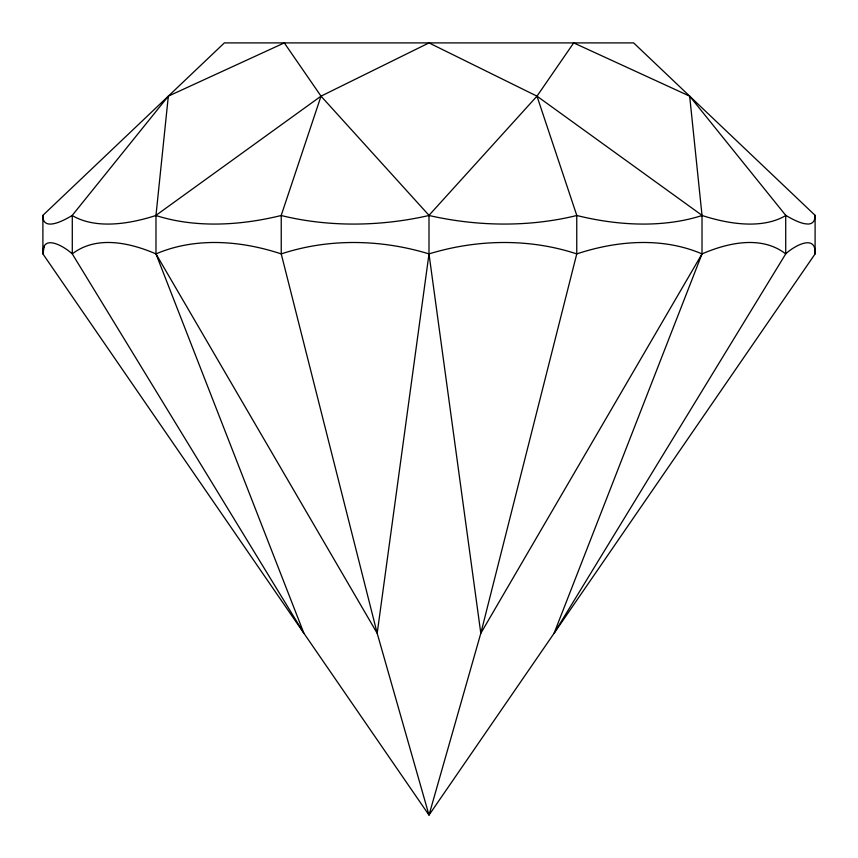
<?xml version="1.0" encoding="UTF-8"?>
<svg xmlns="http://www.w3.org/2000/svg" width="858" height="858" viewBox="0 0 858 858"><rect width="100%" height="100%" fill="white"/><g stroke="black" fill="none" stroke-linecap="round" stroke-linejoin="round"><path stroke-width="1.29" d="M44.251 246.246L42.9 253.904C41.838 232.775 64.758 246.825 72.287 253.904L303.925 633.301L155.984 253.904L155.984 215.337L168.329 96.15L284.298 42.9L321.021 96.15L429 215.337L429 253.904L377.188 633.301L429 815.1L815.1 253.904L815.1 215.337L633.633 42.9L224.367 42.9L42.9 215.337L42.9 253.904L429 815.1L480.812 633.301L576.758 253.904L576.758 215.337L536.979 96.15L429 42.9L321.021 96.15L155.984 215.337M321.021 96.15L281.242 215.337L281.242 253.904L377.188 633.301L155.984 253.904C130.137 242.76 96.557 235.071 72.287 253.904L72.287 215.337L168.329 96.15M429 215.337L536.979 96.15L573.702 42.9L689.671 96.15L702.016 215.337L702.016 253.904L554.075 633.301L785.714 253.904C793.157 246.621 816.323 232.968 815.1 253.904M689.671 96.15L785.714 215.337L785.714 253.904C761.464 235.071 727.841 242.76 702.016 253.904L480.812 633.301L429 253.904C381.22 239.275 328.893 238.138 281.242 253.904C241.077 240.615 195.656 236.872 155.984 253.904M429 253.904C476.769 239.275 529.107 238.138 576.758 253.904C616.913 240.615 662.355 236.872 702.016 253.904M536.979 96.15L702.016 215.337M815.057 215.294A256.81 38.074 48.9 0 1 808.129 224.056L804.868 223.745A258.837 38.374 48.9 0 1 785.692 215.315M785.842 215.487A257.218 108.591 44.2 0 1 702.091 215.497A257.218 162.516 33 0 1 576.78 215.497M42.761 215.487A257.218 38.127 -48.9 0 0 72.179 215.487A257.218 108.591 -44.2 0 0 155.92 215.487A257.218 162.516 -33 0 0 281.231 215.487M281.156 215.497A257.218 191.709 -12.8 0 0 429.032 215.487A257.218 191.709 12.8 0 0 576.833 215.487"/></g></svg>
